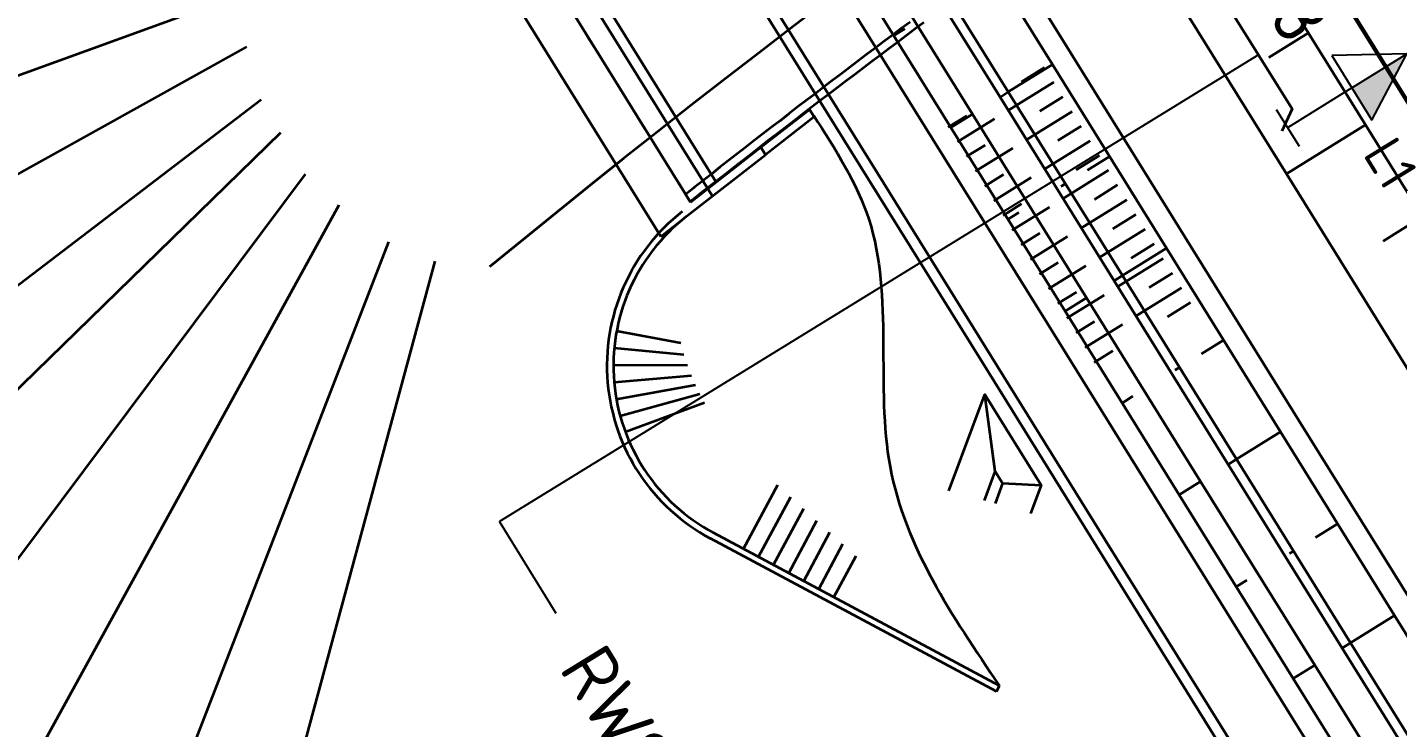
# Model space of a CAD drawing. Header units: metres. Extents: x 134219 to 139080, y 438661 to 444352.
# Drawn here: x 136313.9 to 136377.2, y 441582.3 to 441614.7 of the extents above; entities that cross this region are included whole.
import ezdxf
from ezdxf.enums import TextEntityAlignment as Align

# ---------------------------------------------------------------- set-up
doc = ezdxf.new("R2010")
doc.units = ezdxf.units.M
doc.linetypes.add('13strp', pattern=[4, 1, -3])
for name, color, linetype, lineweight in [('N-WE-KL-ET-T18', 1, 'Continuous', 18), ('N-WE-KL-ET-T25', 7, 'Continuous', 25), ('N-WE-KL-ET_LS_OV_ARMATUUR-S', 7, 'Continuous', 25), ('N-WE-KL-ET_LS_OV_ARMATUUR-T18', 1, 'Continuous', 25), ('N-WE-KL-ET_LS_OV_KABEL-G', 10, 'KL-LS-OV-N', 35), ('N-WE-KL-ET_LS_OV_KABEL-T25', 7, 'Continuous', 25), ('Utd-ondergr-nw', 8, '13strp', 35)]:
    doc.layers.add(name, color=color, linetype=linetype, lineweight=lineweight)
doc.layers.add('N-WE-KL-ET_LS_OV_ARMATUUR-T25', color=2, linetype='Continuous')
doc.styles.add('ISO18', font='NLCS-ISO.ttf')
doc.styles.add('ISO25', font='NLCS-ISO.ttf')
doc.styles.add('NLCS-ISO', font='NLCS-ISO.ttf')
doc.styles.add('NLCS_25', font='NLCS-ISO.ttf', dxfattribs={"height": 2.5})
doc.linetypes.add('KL-LS-OV-N', pattern='A,4,-1,[103,NLCS.SHX,S=0.75,R=0,X=0,Y=0],-1,4,-1.5,["0V",Standard,S=1,R=0,X=0,Y=-0.5],-3', length=14.5)

# ---------------------------------------------------------------- blocks, each defined once
blk = doc.blocks.new('SKL-ET_OV_ARMATUUR_HD_NATRIUM_1x150W-SO (5)')
for points in [[(3.493, -1.757), (6.493, 0), (3.493, 1.757)], [(3.493, 1.757), (3.493, -1.757)], [(0, 1), (0, -1)], [(3.493, 0), (0, 0)], [(3.493, 0), (6.493, 0)]]:
    blk.add_lwpolyline(points)
blk.add_solid([(3.493, 0), (3.493, -1.757), (6.493, 0)])
at = {"layer": 'N-WE-KL-ET-T18', "linetype": 'ByBlock', "style": 'NLCS-ISO'}
blk.add_attdef('GROEPSNUMMER', text='', height=1.8, dxfattribs=at).set_placement((-2, -4), align=Align.RIGHT)
blk.add_attdef('FASE-AANSLUITING', (10, -4), '', height=1.8, dxfattribs=at)
at = {"layer": 'N-WE-KL-ET-T18', "linetype": 'ByBlock', "style": 'NLCS-ISO', "flags": 1}
for tag, p in [('TYPE_ARMATUUR', (7.765, -13.456)), ('TYPE_FABRIKAAT', (7.765, -17.24)), ('VERMOGEN_LAMP', (7.765, -21.025)), ('SPIEGELSTAND', (7.765, -24.809)), ('HOOGTE_LICHTMAST', (7.765, -28.594)), ('UITLEGGERHOEK', (7.765, -32.378)), ('TYPE_LICHTMAST', (7.765, -36.163)), ('BOTSVRIENDELIJK', (7.765, -39.947)), ('POSITIE_LICHTMAST', (7.765, -43.732)), ('KABELAANSLUITING', (7.765, -47.516)), ('VOEDINGSPUNT', (7.765, -51.301))]:
    blk.add_attdef(tag, p, '', height=1.8, dxfattribs=at)
at = {"layer": 'N-WE-KL-ET-T25', "linetype": 'ByBlock', "style": 'NLCS-ISO'}
blk.add_attdef('MASTNUMMER', text='', height=2.5, dxfattribs=at).set_placement((4, 4.31), align=Align.MIDDLE)
at = {"layer": 'N-WE-KL-ET-T25', "linetype": 'ByBlock', "style": 'NLCS-ISO', "flags": 1}
blk.add_attdef('TYPE_SYMBOOL', (7.765, -10.056), '', height=2.5, dxfattribs=at)

msp = doc.modelspace()

# ---------------------------------------------------------------- linework, layer by layer
at = {"layer": 'N-WE-KL-ET_LS_OV_KABEL-G', "elevation": 0.705, "flags": 128}
msp.add_lwpolyline([(136351.462, 441642.927), (136351.31, 441642.843), (136351.53, 441642.514), (136352.347, 441642.961), (136372.347, 441610.959), (136371.867, 441609.924)], dxfattribs=at)
at = {"layer": 'N-WE-KL-ET_LS_OV_KABEL-T25'}
for p in [(136370.783, 441613.461), (136338.317, 441587.617)]:
    msp.add_line(p, (136335.697, 441591.876), dxfattribs=at)
at = {"layer": 'Utd-ondergr-nw', "linetype": 'Continuous'}
for p, q in [((136333.668, 441626.977), (136345.719, 441607.567)), ((136332.308, 441626.323), (136344.53, 441606.638)), ((136333.214, 441626.759), (136345.323, 441607.258)), ((136330.283, 441625.794), (136343.157, 441605.058)), ((136323.803, 441616.255, 5.75), (136267.773, 441595.933, -2)), ((136323.996, 441613.83, 5.75), (136294.344, 441597.316, -1.841)), ((136359.829, 441612.207), (136360.899, 441612.872)), ((136359.181, 441610.863), (136361.321, 441612.192)), ((136324.682, 441611.366, 5.75), (136265.927, 441566.596, -1.597)), ((136360.673, 441610.848), (136361.743, 441611.513)), ((136347.78, 441609.178), (136350.026, 441610.933)), ((136350.238, 441610.591), (136347.992, 441608.836)), ((136350.026, 441610.933), (136350.238, 441610.591)), ((136356.443, 441610.106), (136357.304, 441610.64)), ((136356.865, 441609.426), (136358.586, 441610.494)), ((136360.025, 441609.504), (136362.165, 441610.833)), ((136325.568, 441609.841, 5.75), (136294.209, 441579.261, -2)), ((136361.517, 441609.489), (136362.587, 441610.153)), ((136344.53, 441606.638), (136347.78, 441609.178)), ((136347.78, 441609.178), (136347.992, 441608.836)), ((136357.287, 441608.746), (136358.148, 441609.28)), ((136357.709, 441608.067), (136359.43, 441609.135)), ((136360.869, 441608.145), (136363.009, 441609.474)), ((136344.326, 441605.972), (136347.992, 441608.836)), ((136362.361, 441608.13), (136363.431, 441608.794)), ((136326.706, 441607.935, 5.75), (136274.564, 441538.136, -2)), ((136358.131, 441607.387), (136358.992, 441607.921)), ((136361.713, 441606.785), (136363.853, 441608.114)), ((136345.323, 441607.258), (136345.535, 441606.916)), ((136358.553, 441606.707), (136360.274, 441607.776)), ((136363.205, 441606.77), (136364.275, 441607.435)), ((136358.975, 441606.028), (136359.836, 441606.562)), ((136362.556, 441605.426), (136364.697, 441606.755)), ((136328.264, 441606.495, 5.75), (136302.162, 441558.984, -2)), ((136343.157, 441605.058), (136344.326, 441605.972)), ((136359.397, 441605.348), (136361.118, 441606.416)), ((136364.049, 441605.411), (136365.119, 441606.075)), ((136363.4, 441604.067), (136365.541, 441605.396)), ((136330.562, 441604.803, 5.75), (136299.105, 441523.585, -2)), ((136359.819, 441604.668), (136360.68, 441605.203)), ((136360.241, 441603.989), (136361.962, 441605.057)), ((136364.893, 441604.052), (136365.963, 441604.716)), ((136364.244, 441602.708), (136366.385, 441604.037)), ((136332.704, 441603.917, 5.75), (136319.854, 441556.345, -1.843)), ((136360.663, 441603.309), (136361.524, 441603.843)), ((136361.085, 441602.629), (136362.806, 441603.698)), ((136365.737, 441602.692), (136366.807, 441603.357)), ((136361.507, 441601.95), (136362.368, 441602.484)), ((136361.929, 441601.27), (136363.65, 441602.338)), ((136365.088, 441601.348), (136367.229, 441602.677)), ((136366.581, 441601.333), (136367.651, 441601.998)), ((136362.351, 441600.591), (136363.212, 441601.125)), ((136362.773, 441599.911), (136364.494, 441600.979)), ((136341.11, 441600.682), (136344.075, 441600.127)), ((136341, 441599.899), (136344.223, 441599.593)), ((136363.195, 441599.231), (136364.056, 441599.765)), ((136340.961, 441599.109), (136344.388, 441599.094)), ((136340.993, 441598.319), (136344.568, 441598.627)), ((136341.096, 441597.535), (136344.76, 441598.188)), ((136341.27, 441596.764), (136344.962, 441597.772)), ((136341.512, 441596.012), (136345.176, 441597.377)), ((136346.977, 441590.604), (136348.561, 441593.562)), ((136347.673, 441590.231), (136349.164, 441593.015)), ((136348.369, 441589.859), (136349.766, 441592.469)), ((136349.065, 441589.486), (136350.369, 441591.922)), ((136349.761, 441589.114), (136350.972, 441591.376)), ((136358.667, 441584.005), (136345.443, 441591.085)), ((136358.809, 441584.269), (136345.585, 441591.349)), ((136350.457, 441588.741), (136351.575, 441590.829)), ((136351.153, 441588.368), (136352.178, 441590.282)), ((136358.667, 441584.005), (136358.809, 441584.269))]:
    msp.add_line(p, q, dxfattribs=at)
at = {"layer": 'Utd-ondergr-nw'}
msp.add_line((136344.515, 441606.663), (136332.323, 441626.298), dxfattribs=at)
at = {"layer": 'Utd-ondergr-nw', "linetype": 'Continuous', "flags": 128}
for points in [[(136299.538, 441704.162), (136304.813, 441695.667), (136310.088, 441687.171), (136315.363, 441678.676), (136320.638, 441670.18), (136325.913, 441661.684), (136331.188, 441653.189), (136336.463, 441644.693), (136341.738, 441636.198), (136347.013, 441627.702), (136352.288, 441619.207), (136357.562, 441610.711), (136362.837, 441602.215), (136368.112, 441593.72), (136373.387, 441585.224), (136378.662, 441576.729), (136383.937, 441568.233), (136389.212, 441559.737), (136394.487, 441551.242), (136399.762, 441542.746), (136405.037, 441534.251), (136410.312, 441525.755), (136415.587, 441517.259)], [(136298.544, 441703.545), (136303.819, 441695.05), (136309.094, 441686.554), (136314.369, 441678.059), (136319.644, 441669.563), (136324.919, 441661.067), (136330.194, 441652.572), (136335.469, 441644.076), (136340.744, 441635.581), (136346.019, 441627.085), (136351.294, 441618.589), (136356.569, 441610.094), (136361.843, 441601.598), (136367.118, 441593.103), (136372.393, 441584.607), (136377.668, 441576.111), (136382.943, 441567.616), (136388.218, 441559.12), (136393.493, 441550.625), (136398.768, 441542.129), (136404.043, 441533.633), (136409.318, 441525.138), (136414.593, 441516.642)], [(136317.709, 441703.674), (136322.984, 441695.179), (136328.259, 441686.683), (136333.534, 441678.187), (136338.809, 441669.692), (136344.084, 441661.196), (136349.359, 441652.701), (136354.634, 441644.205), (136359.909, 441635.709), (136365.184, 441627.214), (136370.459, 441618.718), (136375.734, 441610.223), (136381.009, 441601.727), (136386.284, 441593.232), (136391.559, 441584.736), (136396.834, 441576.24), (136402.108, 441567.745), (136407.383, 441559.249), (136412.658, 441550.754), (136417.933, 441542.258), (136423.208, 441533.762), (136428.483, 441525.267), (136433.758, 441516.771)], [(136297.695, 441703.018), (136302.97, 441694.522), (136308.245, 441686.027), (136313.519, 441677.531), (136318.794, 441669.035), (136324.069, 441660.54), (136329.344, 441652.044), (136334.619, 441643.549), (136339.894, 441635.053), (136345.169, 441626.557), (136350.444, 441618.062), (136355.719, 441609.566), (136360.994, 441601.071), (136366.269, 441592.575), (136371.544, 441584.08), (136376.819, 441575.584), (136382.094, 441567.088), (136387.369, 441558.593), (136392.644, 441550.097), (136397.918, 441541.602), (136403.193, 441533.106), (136408.468, 441524.61), (136413.743, 441516.115)], [(136294.721, 441701.172), (136299.996, 441692.676), (136305.271, 441684.18), (136310.546, 441675.685), (136315.821, 441667.189), (136321.096, 441658.694), (136326.371, 441650.198), (136331.646, 441641.702), (136336.921, 441633.207), (136342.196, 441624.711), (136347.471, 441616.216), (136352.746, 441607.72), (136358.02, 441599.224), (136363.295, 441590.729), (136368.57, 441582.233), (136373.845, 441573.738), (136379.12, 441565.242), (136384.395, 441556.747), (136389.67, 441548.251), (136394.945, 441539.755), (136400.22, 441531.26), (136405.495, 441522.764), (136410.77, 441514.269)], [(136295.146, 441701.435), (136300.421, 441692.94), (136305.696, 441684.444), (136310.971, 441675.949), (136316.246, 441667.453), (136321.521, 441658.957), (136326.796, 441650.462), (136332.071, 441641.966), (136337.345, 441633.471), (136342.62, 441624.975), (136347.895, 441616.479), (136353.17, 441607.984), (136358.445, 441599.488), (136363.72, 441590.993), (136368.995, 441582.497), (136374.27, 441574.001), (136379.545, 441565.506), (136384.82, 441557.01), (136390.095, 441548.515), (136395.37, 441540.019), (136400.645, 441531.523), (136405.92, 441523.028), (136411.195, 441514.532)], [(136314.056, 441701.406), (136319.331, 441692.91), (136324.606, 441684.415), (136329.881, 441675.919), (136335.156, 441667.424), (136340.431, 441658.928), (136345.706, 441650.432), (136350.981, 441641.937), (136356.256, 441633.441), (136361.531, 441624.946), (136366.806, 441616.45), (136372.081, 441607.954), (136377.356, 441599.459), (136382.631, 441590.963), (136387.905, 441582.468), (136393.18, 441573.972), (136398.455, 441565.477), (136403.73, 441556.981), (136409.005, 441548.485), (136414.28, 441539.99), (136419.555, 441531.494), (136424.83, 441522.999), (136430.105, 441514.503)], [(136309.358, 441698.489), (136314.633, 441689.993), (136319.908, 441681.498), (136325.183, 441673.002), (136330.458, 441664.507), (136335.733, 441656.011), (136341.008, 441647.515), (136346.283, 441639.02), (136351.558, 441630.524), (136356.833, 441622.029), (136362.108, 441613.533), (136367.383, 441605.037), (136372.657, 441596.542), (136377.932, 441588.046), (136383.207, 441579.551), (136388.482, 441571.055), (136393.757, 441562.559), (136399.032, 441554.064), (136404.307, 441545.568), (136409.582, 441537.073), (136414.857, 441528.577), (136420.132, 441520.081)], [(136308.509, 441697.961), (136313.784, 441689.466), (136319.059, 441680.97), (136324.333, 441672.475), (136329.608, 441663.979), (136334.883, 441655.483), (136340.158, 441646.988), (136345.433, 441638.492), (136350.708, 441629.997), (136355.983, 441621.501), (136361.258, 441613.005), (136366.533, 441604.51), (136371.808, 441596.014), (136377.083, 441587.519), (136382.358, 441579.023), (136387.633, 441570.528), (136392.908, 441562.032), (136398.183, 441553.536), (136403.458, 441545.041), (136408.732, 441536.545), (136414.007, 441528.05), (136419.282, 441519.554)], [(136306.47, 441696.695), (136311.745, 441688.2), (136317.02, 441679.704), (136322.295, 441671.209), (136327.569, 441662.713), (136332.844, 441654.217), (136338.119, 441645.722), (136343.394, 441637.226), (136348.669, 441628.731), (136353.944, 441620.235), (136359.219, 441611.74), (136364.494, 441603.244), (136369.769, 441594.748), (136375.044, 441586.253), (136380.319, 441577.757), (136385.594, 441569.262), (136390.869, 441560.766), (136396.144, 441552.27), (136401.419, 441543.775), (136406.694, 441535.279), (136411.968, 441526.784), (136417.243, 441518.288)], [(136306.087, 441696.458), (136311.362, 441687.962), (136316.637, 441679.467), (136321.912, 441670.971), (136327.187, 441662.476), (136332.462, 441653.98), (136337.737, 441645.485), (136343.012, 441636.989), (136348.287, 441628.493), (136353.562, 441619.998), (136358.837, 441611.502), (136364.112, 441603.007), (136369.387, 441594.511), (136374.662, 441586.015), (136379.937, 441577.52), (136385.211, 441569.024), (136390.486, 441560.529), (136395.761, 441552.033), (136401.036, 441543.537), (136406.311, 441535.042), (136411.586, 441526.546), (136416.861, 441518.051)], [(136324.836, 441696.329), (136330.111, 441687.833), (136335.386, 441679.337), (136340.661, 441670.842), (136345.936, 441662.346), (136351.211, 441653.851), (136356.486, 441645.355), (136361.761, 441636.859), (136367.036, 441628.364), (136372.311, 441619.868), (136377.586, 441611.373), (136382.861, 441602.877), (136388.136, 441594.381), (136393.411, 441585.886), (136398.686, 441577.39), (136403.96, 441568.895), (136409.235, 441560.399), (136414.51, 441551.904), (136419.785, 441543.408), (136425.06, 441534.912), (136430.335, 441526.417), (136435.61, 441517.921)], [(136324.896, 441696.365), (136330.171, 441687.87), (136335.446, 441679.374), (136340.721, 441670.879), (136345.996, 441662.383), (136351.271, 441653.888), (136356.546, 441645.392), (136361.82, 441636.896), (136367.095, 441628.401), (136372.37, 441619.905), (136377.645, 441611.41), (136382.92, 441602.914), (136388.195, 441594.418), (136393.47, 441585.923), (136398.745, 441577.427), (136404.02, 441568.932), (136409.295, 441560.436), (136414.57, 441551.94), (136419.845, 441543.445), (136425.12, 441534.949), (136430.395, 441526.454), (136435.67, 441517.958)], [(136354.428, 441614.65), (136353.931, 441614.342)], [(136371.27, 441613.336), (136373.096, 441614.47)], [(136359.219, 441611.74), (136361.258, 441613.005)], [(136358.837, 441611.502), (136359.219, 441611.74)], [(136357.562, 441610.711), (136356.569, 441610.094)], [(136372.081, 441607.954), (136375.734, 441610.223)], [(136362.876, 441608.125), (136363.896, 441608.758)], [(136361.665, 441607.373), (136361.857, 441607.492)], [(136359.703, 441606.155), (136359.206, 441605.846)], [(136376.545, 441604.841), (136378.371, 441605.975)], [(136364.494, 441603.244), (136366.533, 441604.51)], [(136364.112, 441603.007), (136364.494, 441603.244)], [(136362.837, 441602.215), (136361.843, 441601.598)], [(136368.151, 441599.629), (136369.17, 441600.262)], [(136366.94, 441598.877), (136367.131, 441598.996)], [(136364.978, 441597.659), (136364.481, 441597.35)], [(136369.769, 441594.748), (136371.808, 441596.014)], [(136369.387, 441594.511), (136369.769, 441594.748)], [(136368.112, 441593.72), (136367.118, 441593.103)], [(136373.426, 441591.134), (136374.445, 441591.767)], [(136372.215, 441590.382), (136372.406, 441590.501)], [(136370.253, 441589.163), (136369.756, 441588.855)], [(136375.044, 441586.253), (136377.083, 441587.519)], [(136374.662, 441586.015), (136375.044, 441586.253)], [(136373.387, 441585.224), (136372.393, 441584.607)]]:
    msp.add_lwpolyline(points, dxfattribs=at)
at = {"layer": 'Utd-ondergr-nw'}
for points in [[(136354.678, 441614.972), (136354.273, 441614.672), (136353.872, 441614.367), (136353.472, 441614.067), (136353.066, 441613.762), (136352.668, 441613.463), (136352.267, 441613.159), (136351.867, 441612.856), (136351.467, 441612.552), (136351.067, 441612.248), (136350.667, 441611.944), (136350.267, 441611.64), (136349.867, 441611.336), (136349.465, 441611.03), (136349.067, 441610.718), (136348.674, 441610.409), (136348.277, 441610.108), (136347.873, 441609.803), (136347.476, 441609.489), (136347.081, 441609.181), (136346.684, 441608.873), (136346.286, 441608.564), (136345.889, 441608.252), (136345.494, 441607.942), (136345.094, 441607.629), (136344.702, 441607.32), (136344.662, 441607.289), (136344.294, 441606.998)], [(136355.319, 441614.949), (136354.916, 441614.651), (136354.513, 441614.352), (136354.113, 441614.048), (136353.712, 441613.747), (136353.306, 441613.442), (136352.909, 441613.144), (136352.509, 441612.84), (136352.109, 441612.537), (136351.709, 441612.234), (136351.309, 441611.93), (136350.909, 441611.626), (136350.509, 441611.322), (136350.109, 441611.018), (136349.71, 441610.714), (136349.314, 441610.403), (136348.918, 441610.092), (136348.518, 441609.789), (136348.118, 441609.486), (136347.723, 441609.174), (136347.326, 441608.866), (136346.929, 441608.557), (136346.532, 441608.249), (136346.136, 441607.938), (136345.741, 441607.627), (136345.341, 441607.314), (136344.949, 441607.006), (136344.91, 441606.975), (136344.515, 441606.663)]]:
    msp.add_lwpolyline(points, dxfattribs=at)
at = {"layer": 'Utd-ondergr-nw', "linetype": 'Continuous'}
for points in [[(136356.476, 441593.288), (136358.129, 441597.751), (136360.735, 441593.553), (136360.251, 441592.245)], [(136358.619, 441594.175), (136358.129, 441597.751)], [(136358.122, 441592.834), (136358.619, 441594.175), (136358.953, 441593.638), (136358.605, 441592.7)], [(136358.953, 441593.638), (136360.735, 441593.553)]]:
    msp.add_lwpolyline(points, dxfattribs=at)
for centre, radius, start, end in [((136639.873, 441233.437), 479.434, 114.22163, 129.45088), ((136349.719, 441599.07), 9.058, 128.00399, 241.83626), ((136349.719, 441599.07), 8.758, 128.00399, 241.83626)]:
    msp.add_arc(centre, radius, start, end, dxfattribs=at)
msp.add_open_spline([(136350.228, 441610.638), (136351.225, 441609.085), (136354.337, 441604.24), (136352.209, 441594.015), (136356.621, 441587.5), (136358.809, 441584.269)], degree=3, knots=[0, 0, 0, 0, 5420.167846, 16919.937083, 28235.100795, 28235.100795, 28235.100795, 28235.100795], dxfattribs=at)
for points in [[(136341.192, 441601.069), (136343.05, 441600.633), (136341.192, 441601.069), (136343.05, 441600.633)], [(136341.046, 441600.292), (136343.093, 441600.004), (136341.046, 441600.291), (136343.092, 441600.003)], [(136340.971, 441599.505), (136343.171, 441599.396), (136340.971, 441599.504), (136343.171, 441599.395)], [(136340.968, 441598.714), (136343.284, 441598.809), (136340.968, 441598.714), (136343.284, 441598.808)], [(136341.036, 441597.926), (136343.429, 441598.242), (136341.036, 441597.926), (136343.429, 441598.241)], [(136341.174, 441597.148), (136343.607, 441597.695), (136341.174, 441597.148), (136343.607, 441597.695)], [(136341.382, 441596.385), (136343.815, 441597.169), (136341.383, 441596.385), (136343.815, 441597.168)], [(136341.659, 441595.644), (136344.053, 441596.662), (136341.659, 441595.644), (136344.053, 441596.662)], [(136346.629, 441590.79), (136347.705, 441592.8), (136346.629, 441590.791), (136347.705, 441592.8)], [(136347.325, 441590.418), (136348.34, 441592.313), (136347.325, 441590.418), (136348.339, 441592.313)], [(136348.021, 441590.045), (136348.974, 441591.825), (136348.021, 441590.045), (136348.974, 441591.825)], [(136348.717, 441589.672), (136349.609, 441591.338), (136348.717, 441589.673), (136349.608, 441591.338)], [(136349.413, 441589.3), (136350.243, 441590.85), (136349.413, 441589.3), (136350.243, 441590.85)], [(136350.109, 441588.927), (136350.878, 441590.363), (136350.109, 441588.927), (136350.877, 441590.363)], [(136350.805, 441588.555), (136351.512, 441589.875), (136350.805, 441588.555), (136351.512, 441589.875)], [(136351.501, 441588.182), (136352.147, 441589.388), (136351.501, 441588.182), (136352.146, 441589.388)]]:
    msp.add_trace(points, dxfattribs=at)

# ---------------------------------------------------------------- block references
at = {"layer": 'N-WE-KL-ET_LS_OV_ARMATUUR-S'}
ref = msp.add_blockref('SKL-ET_OV_ARMATUUR_HD_NATRIUM_1x150W-SO (5)', (136372.136, 441610.083, 0.814), dxfattribs=dict(at, rotation=31.83625635560332))
ref.add_attrib('MASTNUMMER', '3568', (136368.477, 441619.667, 0.814), dxfattribs={"layer": 'N-WE-KL-ET_LS_OV_ARMATUUR-T25', "height": 2.5, "rotation": 301.60077, "style": 'ISO25'})
ref.add_attrib('FASE-AANSLUITING_1', 'L1', (136375.58, 441608.864, 0.814), dxfattribs={"layer": 'N-WE-KL-ET_LS_OV_ARMATUUR-T18', "height": 1.8, "rotation": 301.60077, "style": 'ISO18'})
ref.add_attrib('GROEPSNUMMER', 'H-3', (136378.276, 441616.131, 0.814), dxfattribs={"layer": 'N-WE-KL-ET_LS_OV_ARMATUUR-T18', "height": 1.8, "rotation": 301.60077, "style": 'ISO18'})

# ---------------------------------------------------------------- texts
at = {"layer": 'N-WE-KL-ET_LS_OV_KABEL-T25', "style": 'NLCS_25'}
msp.add_text('RWS VP H-3 VG-YMvKas 4x10mm² (OV)', height=2.5, rotation=301.60077, dxfattribs=at).set_placement((136339.475, 441585.735), align=Align.MIDDLE_LEFT)

doc.saveas('drawing.dxf')
